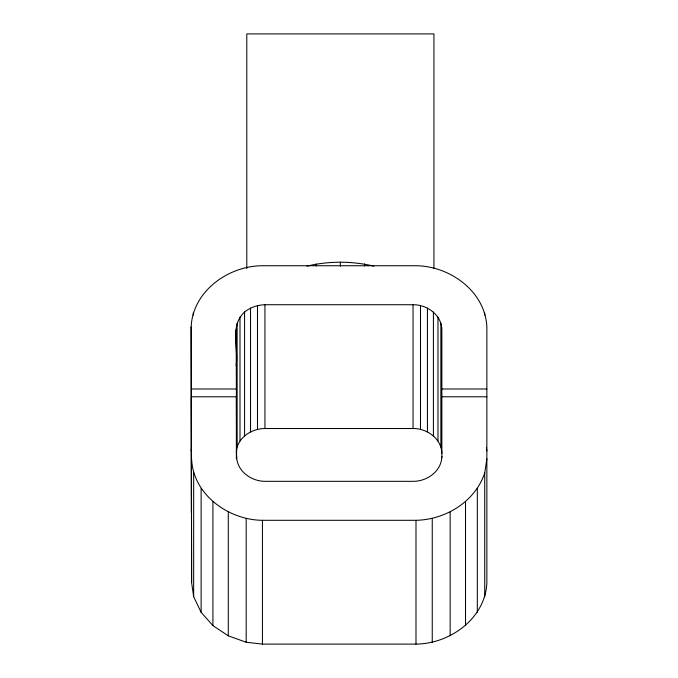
<?xml version="1.0" encoding="UTF-8"?>
<svg xmlns="http://www.w3.org/2000/svg" width="678" height="678" viewBox="0 0 678 678"><rect width="100%" height="100%" fill="white"/><g stroke="black" fill="none" stroke-linecap="round" stroke-linejoin="round"><path stroke-width="1.02" d="M191.137 327.033C192.679 291.311 228.071 266.022 261.996 265.742L415.995 265.742C449.946 266.022 485.355 291.362 486.863 327.127L486.863 582.724C485.355 618.48 449.946 643.829 415.995 644.1L262.445 644.1L246.19 642.244L228.291 635.828L212.917 625.616L201.12 612.302L193.662 596.691L191.603 582.512L191.137 327.033L191.357 512.788M191.137 450.819L191.586 447.827M236.156 365.501C238.698 348.187 229.486 325.542 244.572 312.033C250.335 307.346 257.547 304.93 264.945 304.727L413.046 304.727C426.996 304.541 441.624 314.889 441.853 329.678L441.853 457.769M236.291 452.421L237.114 447.014L237.114 323.22M441.853 456.379C441.624 471.168 426.996 481.516 413.046 481.329L265.395 481.329C251.402 481.524 236.69 471.083 236.605 456.226L236.393 396.791L191.382 396.791L191.603 582.512M484.728 596.801L484.728 473.007L486.863 458.93M237.114 447.014C240.987 435.412 253.114 428.589 264.945 428.521L413.046 428.521C426.996 428.327 441.624 438.683 441.853 453.472M191.603 458.726C192.883 494.584 228.452 520.034 262.445 520.306L415.995 520.306C445.531 519.721 475.075 501.712 484.728 473.007M306.922 266.14C328.711 260.92 352.026 260.92 373.815 266.14M191.357 388.994L236.368 388.994L236.368 458.828M441.853 388.994L486.863 388.994M441.853 396.791L486.863 396.791M486.406 447.895L486.863 450.912M236.156 329.525L236.368 388.994M484.728 313.041L484.728 315.16M477.312 488.507L477.312 612.302M465.515 501.822L465.515 625.616M450.15 512.034L450.15 635.828M440.87 323.22L440.87 447.014M437.988 317.202L437.988 440.997M433.937 268.547L433.937 33.9L246.8 33.9L246.8 268.547M433.411 312.033L433.411 435.827M432.25 518.458L432.25 642.244M427.445 308.075L427.445 431.861M420.496 305.575L420.496 429.369M415.995 520.306L415.995 644.1M413.046 304.727L413.046 428.521M364.586 263.928L364.586 265.979M340.373 262.089L340.373 266.191M316.151 263.928L316.151 265.979M264.945 304.727L264.945 428.521M262.445 520.306L262.445 644.1M257.487 305.575L257.487 429.369M250.538 308.075L250.538 431.861M246.19 518.458L246.19 642.244M244.572 312.033L244.572 435.827M239.995 317.202L239.995 440.997M236.605 456.226L236.605 458.345M228.291 512.034L228.291 635.828M212.917 501.822L212.917 625.616M201.12 488.507L201.12 612.302M193.662 472.905L193.662 596.691M193.264 313.041L193.264 315.16"/></g></svg>
